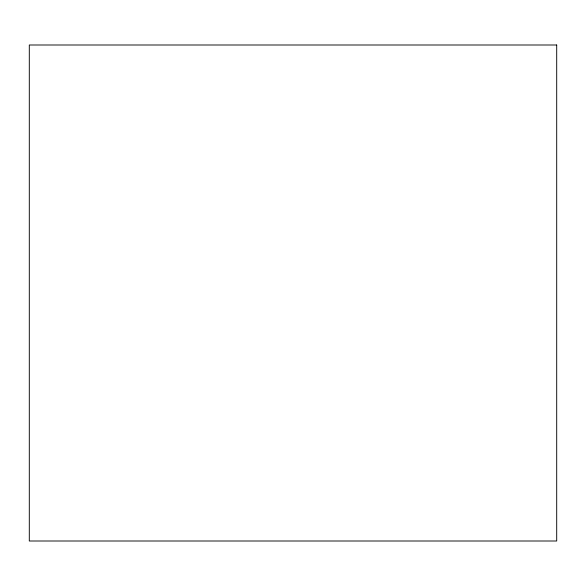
<?xml version="1.0" encoding="UTF-8"?>
<svg xmlns="http://www.w3.org/2000/svg" width="586" height="586" viewBox="0 0 586 586"><rect width="100%" height="100%" fill="white"/><g stroke="black" fill="none" stroke-linecap="round" stroke-linejoin="round"><path stroke-width="0.88" d="M556.7 44.997L29.3 44.997L29.3 541.003L556.7 541.003L556.7 44.997"/></g></svg>
